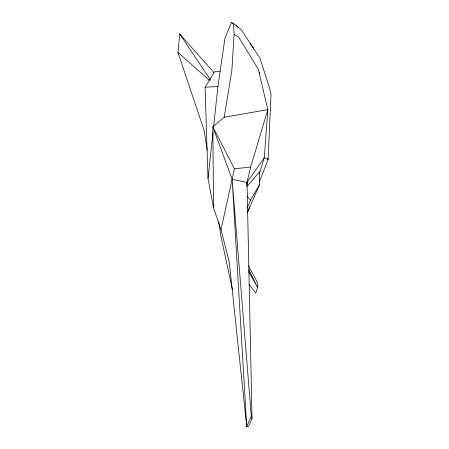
<?xml version="1.0" encoding="UTF-8"?>
<svg xmlns="http://www.w3.org/2000/svg" width="449" height="449" viewBox="0 0 449 449"><rect width="100%" height="100%" fill="white"/><g stroke="black" fill="none" stroke-linecap="round" stroke-linejoin="round"><path stroke-width="0.67" d="M247.64 212.141L259.399 184.865L259.522 171.961L247.029 186.436L247.023 182.417L250.615 167.118L267.845 109.623L258.304 69.213L238.638 37.082L234.109 34.438L233.542 23.937L231.448 22.45L224.932 38.238L217.945 86.494L213.657 126.208M234.109 34.438L231.852 70.336L224.231 117.211L212.854 126.859L213.528 207.814L220.998 229.602L229.293 262.171L246.72 426.55L248.583 426.264L252.035 418.631L247.023 182.417L264.321 157.605L267.845 109.623L224.231 117.211M207.163 150.235L204.11 130.261L177.972 52.41L179.752 34.001L214.055 72.727M213.937 204.357L213.528 207.814L208.016 178.466L213.056 131.782M246.72 184.376L247.023 182.417L232.133 179.297L212.854 126.859L234.429 168.768L220.998 229.602M259.399 173.516L264.321 157.605L268.081 159.535L259.23 182.199M259.112 173.275L259.522 171.961M259.342 73.625L259.842 72.244M247.601 211.99L249.622 206.809M247.169 208.061L250.407 200.293L259.399 184.865M251.277 416.33L246.72 426.55L232.133 179.297L251.277 416.33L252.035 418.631M208.016 178.466L205.058 87.229L214.571 71.7L220.139 71.239M234.429 168.768L250.615 167.118M205.058 87.229L217.945 86.494M231.448 22.45L235.955 25.138L241.405 29.954L259.92 58.162L269.535 87.897L271.028 94.2L268.081 159.535L267.806 158.16M177.972 52.41L209.644 80.584M247.057 196.033L250.407 200.293M235.955 25.138L237.65 27.361M249.958 43.469L253.348 47.908L253.663 49.216M248.987 284.346L255.734 293.163L257.591 287.528L257.709 283.089L248.477 265.864M179.752 34.001L210.429 79.871M248.679 271.718L257.591 287.528L248.662 269.248M232.408 289.448L221.076 236.982L218.697 221.868"/></g></svg>
